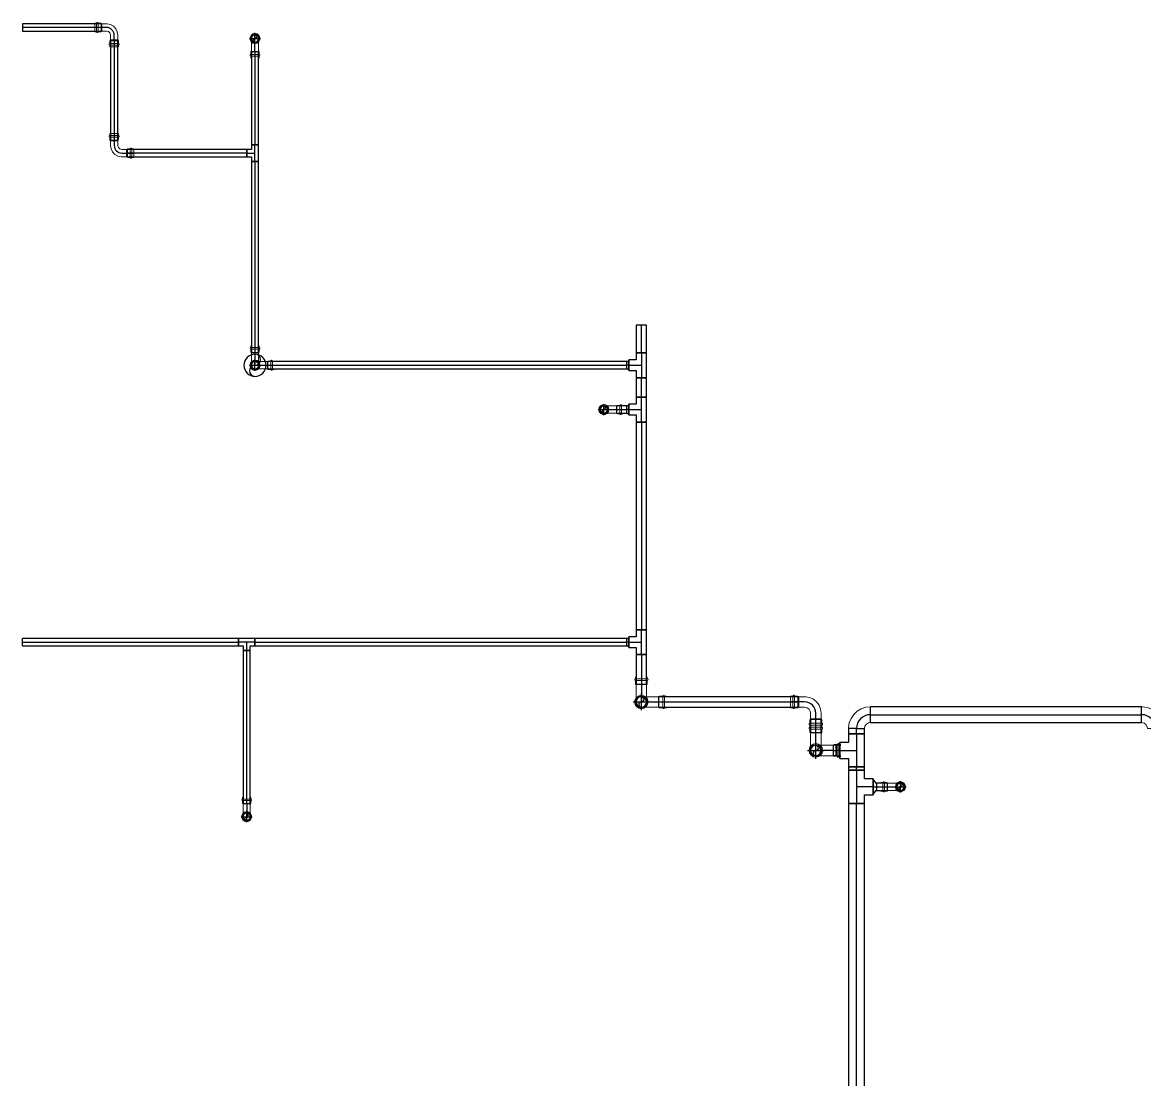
# Model space of a CAD drawing. Header units: inches. Extents: x -3326 to -5, y 8 to 1238.
# Drawn here: x -3219.6 to -3017, y 1046.9 to 1237.8 of the extents above; entities that cross this region are included whole.
import ezdxf

# ---------------------------------------------------------------- set-up
doc = ezdxf.new("R2010")
doc.units = ezdxf.units.IN
doc.header["$MEASUREMENT"] = 0
doc.layers.add('P-PIPE', color=3, linetype='Continuous', lineweight=9)
doc.layers.add('X - REF - FP', color=7, linetype='Continuous', true_color=0xb90000)

# ---------------------------------------------------------------- blocks, each defined once
blk = doc.blocks.new('Elbow - Welded - Generic - Standard-1127339-THIRD LEVEL')
at = {"layer": 'P-PIPE'}
for p, q in [((1.44, 2.52), (-1.44, 2.52)), ((-1.44, 2.52), (1.44, 2.52)), ((-2.52, -1.44), (-2.52, 1.44)), ((-2.52, 1.44), (-2.52, -1.44))]:
    blk.add_line(p, q, dxfattribs=at)
at = {"layer": 'P-PIPE', "flags": 128}
for points in [[(-1.44, 2.52), (-1.53, 2.08), (-1.79, 1.72), (-2.18, 1.49), (-2.52, 1.44)], [(-2.52, -1.44), (-1.67, -1.34), (-0.85, -1.07), (-0.12, -0.62), (0.51, -0.03), (0.99, 0.68), (1.3, 1.48), (1.43, 2.33), (1.44, 2.52)]]:
    blk.add_lwpolyline(points, dxfattribs=at)
blk = doc.blocks.new('Victaulic-VicPress316-Elbow 90-45deg Style P568_P571 - Standard-523083-THIRD LEVEL')
at = {"layer": 'P-PIPE'}
for p, q in [((-3177.63, 1234.85), (-3177.63, 1234.85)), ((-3177.63, 1233.46), (-3177.63, 1234.85)), ((-3178.39, 1232.42), (-3178.39, 1231.96)), ((-3178.28, 1233.46), (-3178.28, 1232.52)), ((-3178.28, 1232.63), (-3178.28, 1231.33)), ((-3178.28, 1232.52), (-3177.63, 1232.52)), ((-3177.63, 1232.52), (-3178.28, 1232.52)), ((-3177.63, 1233.46), (-3177.63, 1232.52)), ((-3177.63, 1232.63), (-3177.63, 1232.63)), ((-3177.63, 1232.63), (-3177.63, 1232.63)), ((-3177.63, 1232.52), (-3176.97, 1232.52)), ((-3176.97, 1232.52), (-3177.63, 1232.52)), ((-3176.97, 1232.52), (-3176.97, 1233.46)), ((-3176.97, 1231.33), (-3176.97, 1232.63)), ((-3176.86, 1231.96), (-3176.86, 1232.42)), ((-3178.39, 1231.67), (-3178.39, 1231.33)), ((-3177.63, 1231.96), (-3177.63, 1231.96)), ((-3177.63, 1231.96), (-3177.63, 1231.96)), ((-3177.63, 1231.67), (-3177.63, 1231.67)), ((-3177.63, 1231.67), (-3177.63, 1231.67)), ((-3177.63, 1231.33), (-3177.63, 1231.33)), ((-3177.63, 1231.33), (-3177.63, 1231.33)), ((-3177.63, 1231.33), (-3177.63, 1231.33)), ((-3177.63, 1231.33), (-3177.63, 1231.33)), ((-3176.86, 1231.33), (-3176.86, 1231.67))]:
    blk.add_line(p, q, dxfattribs=at)
at = {"layer": 'P-PIPE', "flags": 128}
for points in [[(-3177.63, 1235.77), (-3178.02, 1235.67), (-3178.34, 1235.42), (-3178.52, 1235.05), (-3178.51, 1234.64), (-3178.32, 1234.27), (-3178, 1234.02), (-3177.63, 1233.94)], [(-3177.63, 1235.62), (-3177.99, 1235.53), (-3178.27, 1235.28), (-3178.39, 1234.92), (-3178.33, 1234.55), (-3178.1, 1234.25), (-3177.76, 1234.1), (-3177.63, 1234.09)], [(-3178.28, 1234.85), (-3178.28, 1234.76), (-3178.28, 1234.5), (-3178.28, 1234.09), (-3178.28, 1233.61), (-3178.28, 1233.46)], [(-3177.63, 1233.94), (-3177.23, 1234.04), (-3176.91, 1234.29), (-3176.73, 1234.66), (-3176.74, 1235.07), (-3176.93, 1235.44), (-3177.25, 1235.69), (-3177.63, 1235.77)], [(-3177.63, 1234.09), (-3177.26, 1234.18), (-3176.98, 1234.43), (-3176.86, 1234.79), (-3176.92, 1235.16), (-3177.15, 1235.46), (-3177.49, 1235.61), (-3177.63, 1235.62)], [(-3176.97, 1233.46), (-3176.97, 1233.96), (-3176.97, 1234.39), (-3176.97, 1234.7), (-3176.97, 1234.85), (-3176.97, 1234.85)], [(-3178.39, 1232.42), (-3178.3, 1232.62), (-3178.28, 1232.63)], [(-3176.97, 1232.63), (-3176.86, 1232.44), (-3176.86, 1232.42)], [(-3178.39, 1231.67), (-3178.51, 1231.74), (-3178.52, 1231.88), (-3178.41, 1231.96), (-3178.39, 1231.96)], [(-3178.39, 1231.96), (-3178.3, 1231.96), (-3178.05, 1231.96), (-3177.69, 1231.96), (-3177.63, 1231.96)], [(-3177.63, 1231.96), (-3177.99, 1231.96), (-3178.27, 1231.96), (-3178.39, 1231.96), (-3178.39, 1231.96)], [(-3178.39, 1231.67), (-3178.3, 1231.67), (-3178.05, 1231.67), (-3177.69, 1231.67), (-3177.63, 1231.67)], [(-3177.63, 1231.67), (-3177.99, 1231.67), (-3178.27, 1231.67), (-3178.39, 1231.67), (-3178.39, 1231.67)], [(-3176.86, 1231.96), (-3176.95, 1231.96), (-3177.2, 1231.96), (-3177.56, 1231.96), (-3177.63, 1231.96)], [(-3177.63, 1231.96), (-3177.26, 1231.96), (-3176.98, 1231.96), (-3176.86, 1231.96), (-3176.86, 1231.96)], [(-3176.86, 1231.67), (-3176.95, 1231.67), (-3177.2, 1231.67), (-3177.56, 1231.67), (-3177.63, 1231.67)], [(-3177.63, 1231.67), (-3177.26, 1231.67), (-3176.98, 1231.67), (-3176.86, 1231.67), (-3176.86, 1231.67)], [(-3176.86, 1231.96), (-3176.74, 1231.9), (-3176.73, 1231.76), (-3176.84, 1231.67), (-3176.86, 1231.67)]]:
    blk.add_lwpolyline(points, dxfattribs=at)
at = {"layer": 'P-PIPE'}
for radius, start, end in [(0.766, 90, 270), (0.766, 90, 270), (0.766, 90, 270), (0.658, 90, 270), (0.657, 90, 270), (0.658, 90, 180), (0.658, 180, 270), (0.767, 270, 90), (0.767, 270, 90), (0.767, 270, 90), (0.658, 270, 90), (0.658, 270, 90), (0.658, 0, 90), (0.658, 270, 0)]:
    blk.add_arc((-3177.63, 1234.85), radius, start, end, dxfattribs=at)
blk = doc.blocks.new('Victaulic-VicPress316-Elbow 90-45deg Style P568_P571 - Standard-V2-THIRD LEVEL')
at = {"layer": 'P-PIPE'}
for p, q in [((-3203.05, 732.49), (-3203.05, 732.49)), ((-3203.05, 732.49), (-3203.05, 731.1)), ((-3203.81, 730.05), (-3203.81, 729.6)), ((-3203.7, 731.1), (-3203.7, 730.16)), ((-3203.7, 730.27), (-3203.7, 728.97)), ((-3203.05, 730.16), (-3203.7, 730.16)), ((-3203.7, 730.16), (-3203.05, 730.16)), ((-3203.05, 731.1), (-3203.05, 730.16)), ((-3203.05, 730.27), (-3203.05, 730.27)), ((-3203.05, 730.27), (-3203.05, 730.27)), ((-3202.39, 730.16), (-3203.05, 730.16)), ((-3203.05, 730.16), (-3202.39, 730.16)), ((-3203.05, 729.6), (-3203.05, 729.6)), ((-3203.05, 729.6), (-3203.05, 729.6)), ((-3202.39, 730.16), (-3202.39, 731.1)), ((-3202.39, 728.97), (-3202.39, 730.27)), ((-3202.28, 729.6), (-3202.28, 730.05)), ((-3203.81, 729.31), (-3203.81, 728.97)), ((-3203.05, 729.31), (-3203.05, 729.31)), ((-3203.05, 729.31), (-3203.05, 729.31)), ((-3203.05, 728.97), (-3203.05, 728.97)), ((-3203.05, 728.97), (-3203.05, 728.97)), ((-3203.05, 728.97), (-3203.05, 728.97)), ((-3203.05, 728.97), (-3203.05, 728.97)), ((-3202.28, 728.97), (-3202.28, 729.31))]:
    blk.add_line(p, q, dxfattribs=at)
at = {"layer": 'P-PIPE', "flags": 128}
for points in [[(-3203.05, 733.4), (-3203.45, 733.31), (-3203.76, 733.05), (-3203.94, 732.68), (-3203.93, 732.27), (-3203.75, 731.91), (-3203.42, 731.66), (-3203.05, 731.58)], [(-3203.05, 733.26), (-3203.41, 733.16), (-3203.69, 732.91), (-3203.81, 732.56), (-3203.75, 732.19), (-3203.52, 731.89), (-3203.18, 731.74), (-3203.05, 731.72)], [(-3203.7, 732.49), (-3203.7, 732.4), (-3203.7, 732.13), (-3203.7, 731.73), (-3203.7, 731.24), (-3203.7, 731.1)], [(-3203.05, 731.58), (-3202.65, 731.67), (-3202.33, 731.93), (-3202.15, 732.3), (-3202.16, 732.71), (-3202.35, 733.07), (-3202.67, 733.32), (-3203.05, 733.4)], [(-3203.05, 731.72), (-3202.68, 731.82), (-3202.41, 732.07), (-3202.28, 732.42), (-3202.34, 732.79), (-3202.57, 733.09), (-3202.91, 733.24), (-3203.05, 733.26)], [(-3202.39, 731.1), (-3202.39, 731.6), (-3202.39, 732.03), (-3202.39, 732.34), (-3202.39, 732.48), (-3202.39, 732.49)], [(-3203.81, 729.31), (-3203.93, 729.38), (-3203.94, 729.51), (-3203.83, 729.6), (-3203.81, 729.6)], [(-3203.81, 730.05), (-3203.72, 730.25), (-3203.7, 730.27)], [(-3203.81, 729.6), (-3203.72, 729.6), (-3203.47, 729.6), (-3203.11, 729.6), (-3203.05, 729.6)], [(-3203.05, 729.6), (-3203.41, 729.6), (-3203.69, 729.6), (-3203.81, 729.6), (-3203.81, 729.6)], [(-3202.28, 729.6), (-3202.37, 729.6), (-3202.62, 729.6), (-3202.98, 729.6), (-3203.05, 729.6)], [(-3203.05, 729.6), (-3202.68, 729.6), (-3202.41, 729.6), (-3202.28, 729.6), (-3202.28, 729.6)], [(-3202.39, 730.27), (-3202.28, 730.08), (-3202.28, 730.05)], [(-3202.28, 729.6), (-3202.16, 729.53), (-3202.15, 729.39), (-3202.26, 729.31), (-3202.28, 729.31)], [(-3203.81, 729.31), (-3203.72, 729.31), (-3203.47, 729.31), (-3203.11, 729.31), (-3203.05, 729.31)], [(-3203.05, 729.31), (-3203.41, 729.31), (-3203.69, 729.31), (-3203.81, 729.31), (-3203.81, 729.31)], [(-3202.28, 729.31), (-3202.37, 729.31), (-3202.62, 729.31), (-3202.98, 729.31), (-3203.05, 729.31)], [(-3203.05, 729.31), (-3202.68, 729.31), (-3202.41, 729.31), (-3202.28, 729.31), (-3202.28, 729.31)]]:
    blk.add_lwpolyline(points, dxfattribs=at)
at = {"layer": 'P-PIPE'}
for radius, start, end in [(0.767, 90, 270), (0.767, 90, 270), (0.767, 90, 270), (0.658, 90, 270), (0.658, 90, 270), (0.658, 90, 180), (0.658, 180, 270), (0.766, 270, 90), (0.766, 270, 90), (0.766, 270, 90), (0.658, 270, 90), (0.657, 270, 90), (0.658, 0, 90), (0.658, 270, 0)]:
    blk.add_arc((-3203.05, 732.49), radius, start, end, dxfattribs=at)
blk = doc.blocks.new('Victaulic-VicPress316-Elbow 90-45deg Style P568_P571 - Standard-V1-THIRD LEVEL')
at = {"layer": 'P-PIPE'}
for p, q in [((-0.77, 3.52), (-0.77, 3.18)), ((0.77, 3.52), (-0.77, 3.52)), ((-0.77, 3.52), (0.77, 3.52)), ((-0.77, 3.18), (0.77, 3.18)), ((0.77, 3.18), (-0.77, 3.18)), ((-0.77, 2.89), (-0.77, 2.44)), ((-0.77, 2.89), (0.77, 2.89)), ((0.77, 2.89), (-0.77, 2.89)), ((-0.66, 3.52), (-0.66, 2.22)), ((-0.66, 3.52), (0.66, 3.52)), ((0.66, 3.52), (-0.66, 3.52)), ((-0.66, 2.33), (-0.66, 1.39)), ((0, 2.33), (-0.66, 2.33)), ((-0.66, 2.33), (0, 2.33)), ((-0.66, 2.22), (0.66, 2.22)), ((0.66, 2.22), (-0.66, 2.22)), ((0, 2.33), (0.66, 2.33)), ((0.66, 2.33), (0, 2.33)), ((0, 1.39), (0, 2.33)), ((0.66, 2.22), (0.66, 3.52)), ((0.66, 1.39), (0.66, 2.33)), ((0.77, 3.18), (0.77, 3.52)), ((0.77, 2.44), (0.77, 2.89)), ((-3.18, 0.77), (-3.52, 0.77)), ((-3.52, 0.77), (-3.52, -0.77)), ((-3.52, -0.77), (-3.52, 0.77)), ((-2.22, 0.66), (-3.52, 0.66)), ((-3.52, -0.66), (-3.52, 0.66)), ((-3.52, 0.66), (-3.52, -0.66)), ((-3.18, -0.77), (-3.18, 0.77)), ((-3.18, 0.77), (-3.18, -0.77)), ((-2.44, 0.77), (-2.89, 0.77)), ((-2.89, -0.77), (-2.89, 0.77)), ((-2.89, 0.77), (-2.89, -0.77)), ((-1.39, 0.66), (-2.33, 0.66)), ((-2.33, 0), (-2.33, 0.66)), ((-2.33, 0.66), (-2.33, 0)), ((-2.22, -0.66), (-2.22, 0.66)), ((-2.22, 0.66), (-2.22, -0.66)), ((-3.52, -0.66), (-2.22, -0.66)), ((-3.52, -0.77), (-3.18, -0.77)), ((-2.89, -0.77), (-2.44, -0.77)), ((-2.33, 0), (-2.33, -0.66)), ((-2.33, -0.66), (-2.33, 0)), ((-1.39, 0), (-2.33, 0)), ((-2.33, -0.66), (-1.39, -0.66))]:
    blk.add_line(p, q, dxfattribs=at)
at = {"layer": 'P-PIPE', "flags": 128}
for points in [[(-0.77, 2.89), (-0.89, 2.96), (-0.9, 3.1), (-0.79, 3.18), (-0.77, 3.18)], [(0.77, 3.18), (0.67, 3.18), (0.42, 3.18), (0.07, 3.18), (-0.3, 3.18), (-0.6, 3.18), (-0.75, 3.18), (-0.77, 3.18)], [(-0.77, 3.18), (-0.67, 3.18), (-0.42, 3.18), (-0.07, 3.18), (0.3, 3.18), (0.6, 3.18), (0.75, 3.18), (0.77, 3.18)], [(-0.77, 2.89), (-0.67, 2.89), (-0.42, 2.89), (-0.07, 2.89), (0.3, 2.89), (0.6, 2.89), (0.75, 2.89), (0.77, 2.89)], [(0.77, 2.89), (0.67, 2.89), (0.42, 2.89), (0.07, 2.89), (-0.3, 2.89), (-0.6, 2.89), (-0.75, 2.89), (-0.77, 2.89)], [(-0.66, 2.22), (-0.77, 2.41), (-0.77, 2.44)], [(0.77, 2.44), (0.68, 2.24), (0.66, 2.22)], [(0.77, 3.18), (0.89, 3.11), (0.9, 2.98), (0.79, 2.89), (0.77, 2.89)], [(-3.18, 0.77), (-3.11, 0.89), (-2.98, 0.9), (-2.89, 0.79), (-2.89, 0.77)], [(-3.18, 0.77), (-3.18, 0.67), (-3.18, 0.42), (-3.18, 0.07), (-3.18, -0.3), (-3.18, -0.6), (-3.18, -0.75), (-3.18, -0.77)], [(-3.18, -0.77), (-3.18, -0.67), (-3.18, -0.42), (-3.18, -0.07), (-3.18, 0.3), (-3.18, 0.6), (-3.18, 0.75), (-3.18, 0.77)], [(-2.89, -0.77), (-2.89, -0.67), (-2.89, -0.42), (-2.89, -0.07), (-2.89, 0.3), (-2.89, 0.6), (-2.89, 0.75), (-2.89, 0.77)], [(-2.89, 0.77), (-2.89, 0.67), (-2.89, 0.42), (-2.89, 0.07), (-2.89, -0.3), (-2.89, -0.6), (-2.89, -0.75), (-2.89, -0.77)], [(-2.44, 0.77), (-2.24, 0.68), (-2.22, 0.66)], [(-0.66, 1.39), (-0.75, 1.04), (-1, 0.77), (-1.35, 0.66), (-1.39, 0.66)], [(-1.39, -0.66), (-0.78, -0.56), (-0.23, -0.29), (0.22, 0.13), (0.53, 0.67), (0.65, 1.27), (0.66, 1.39)], [(-2.89, -0.77), (-2.96, -0.89), (-3.1, -0.9), (-3.18, -0.79), (-3.18, -0.77)], [(-2.22, -0.66), (-2.41, -0.77), (-2.44, -0.77)]]:
    blk.add_lwpolyline(points, dxfattribs=at)
at = {"layer": 'P-PIPE'}
blk.add_arc((-1.39, 1.39), 1.39, 270, 0, dxfattribs=at)
blk = doc.blocks.new('Victaulic-VicPress316-Elbow 90-45deg Style P568_P571 - Standard-V15-THIRD LEVEL')
at = {"layer": 'P-PIPE'}
for p, q in [((-223.99, 582.15), (-224.36, 582.15)), ((-222.88, 582.04), (-224.36, 582.04)), ((-223.1, 582.15), (-223.66, 582.15)), ((-221.83, 582.04), (-222.99, 582.04)), ((-222.99, 581.09), (-222.99, 582.04)), ((-222.99, 582.04), (-222.99, 581.09)), ((-224.36, 581.09), (-224.36, 581.09)), ((-224.36, 581.09), (-224.36, 581.09)), ((-224.36, 581.09), (-224.36, 581.09)), ((-224.36, 581.09), (-224.36, 581.09)), ((-224.36, 580.14), (-222.88, 580.14)), ((-224.36, 580.03), (-223.99, 580.03)), ((-223.99, 581.09), (-223.99, 581.09)), ((-223.99, 581.09), (-223.99, 581.09)), ((-223.66, 581.09), (-223.66, 581.09)), ((-223.66, 581.09), (-223.66, 581.09)), ((-223.66, 580.03), (-223.1, 580.03)), ((-222.99, 580.14), (-222.99, 581.09)), ((-222.99, 581.09), (-222.99, 580.14)), ((-221.83, 581.09), (-222.99, 581.09)), ((-222.99, 580.14), (-221.83, 580.14)), ((-222.88, 581.09), (-222.88, 581.09)), ((-222.88, 581.09), (-222.88, 581.09)), ((-221.83, 581.09), (-219.81, 581.09)), ((-219.81, 581.09), (-219.81, 581.09))]:
    blk.add_line(p, q, dxfattribs=at)
at = {"layer": 'P-PIPE', "flags": 128}
for points in [[(-223.99, 582.15), (-223.91, 582.29), (-223.75, 582.3), (-223.66, 582.18), (-223.66, 582.15)], [(-223.99, 582.15), (-223.99, 582.06), (-223.99, 581.8), (-223.99, 581.42), (-223.99, 581.09)], [(-223.99, 581.09), (-223.99, 581.53), (-223.99, 581.88), (-223.99, 582.1), (-223.99, 582.15)], [(-223.66, 582.15), (-223.66, 582.06), (-223.66, 581.8), (-223.66, 581.42), (-223.66, 581.09)], [(-223.66, 581.09), (-223.66, 581.53), (-223.66, 581.88), (-223.66, 582.1), (-223.66, 582.15)], [(-223.1, 582.15), (-222.9, 582.06), (-222.88, 582.04)], [(-221.83, 582.04), (-221.22, 582.04), (-220.67, 582.04), (-220.23, 582.04), (-219.94, 582.04), (-219.81, 582.04), (-219.81, 582.04)], [(-218.59, 581.09), (-218.68, 581.56), (-218.95, 581.96), (-219.34, 582.22), (-219.81, 582.32), (-220.27, 582.23), (-220.67, 581.97), (-220.94, 581.57), (-221.04, 581.11), (-221.04, 581.09)], [(-220.76, 581.09), (-220.67, 581.5), (-220.41, 581.83), (-220.04, 582.02), (-219.81, 582.04)], [(-219.81, 582.04), (-219.4, 581.95), (-219.08, 581.69), (-218.89, 581.32), (-218.86, 581.09)], [(-223.99, 580.03), (-223.99, 580.13), (-223.99, 580.39), (-223.99, 580.77), (-223.99, 581.09)], [(-223.99, 581.09), (-223.99, 580.66), (-223.99, 580.3), (-223.99, 580.08), (-223.99, 580.03)], [(-223.66, 580.03), (-223.73, 579.9), (-223.89, 579.89), (-223.99, 580.01), (-223.99, 580.03)], [(-223.66, 580.03), (-223.66, 580.13), (-223.66, 580.39), (-223.66, 580.77), (-223.66, 581.09)], [(-223.66, 581.09), (-223.66, 580.66), (-223.66, 580.3), (-223.66, 580.08), (-223.66, 580.03)], [(-222.88, 580.14), (-223.07, 580.04), (-223.1, 580.03)], [(-219.81, 580.14), (-219.91, 580.14), (-220.18, 580.14), (-220.6, 580.14), (-221.14, 580.14), (-221.74, 580.14), (-221.83, 580.14)], [(-221.04, 581.09), (-220.94, 580.63), (-220.68, 580.23), (-220.28, 579.97), (-219.82, 579.87), (-219.35, 579.96), (-218.95, 580.22), (-218.69, 580.62), (-218.59, 581.08), (-218.59, 581.09)], [(-219.81, 580.14), (-220.22, 580.24), (-220.55, 580.49), (-220.74, 580.87), (-220.76, 581.09)], [(-218.86, 581.09), (-218.95, 580.69), (-219.21, 580.36), (-219.59, 580.17), (-219.81, 580.14)]]:
    blk.add_lwpolyline(points, dxfattribs=at)
at = {"layer": 'P-PIPE'}
for radius, start, end in [(1.06, 0, 180), (1.06, 0, 180), (1.06, 0, 180), (0.95, 0, 180), (0.95, 0, 180), (0.95, 90, 180), (0.95, 0, 90), (1.06, 180, 0), (1.06, 180, 0), (1.06, 180, 0), (0.95, 180, 0), (0.95, 180, 0), (0.95, 180, 270), (0.95, 270, 0)]:
    blk.add_arc((-219.81, 581.09), radius, start, end, dxfattribs=at)
blk = doc.blocks.new('Victaulic-VicPress316-Elbow 90-45deg Style P568_P571 - Standard-V16-THIRD LEVEL')
at = {"layer": 'P-PIPE'}
for p, q in [((-220.87, 585.64), (-220.87, 585.27)), ((-220.87, 584.94), (-220.87, 584.38)), ((-220.76, 585.64), (-220.76, 584.16)), ((-220.76, 584.27), (-220.76, 583.11)), ((-220.76, 584.27), (-219.81, 584.27)), ((-219.81, 584.27), (-220.76, 584.27)), ((-219.81, 585.64), (-219.81, 585.64)), ((-219.81, 585.64), (-219.81, 585.64)), ((-219.81, 585.64), (-219.81, 585.64)), ((-219.81, 585.64), (-219.81, 585.64)), ((-219.81, 585.27), (-219.81, 585.27)), ((-219.81, 585.27), (-219.81, 585.27)), ((-219.81, 584.94), (-219.81, 584.94)), ((-219.81, 584.94), (-219.81, 584.94)), ((-219.81, 584.27), (-218.86, 584.27)), ((-218.86, 584.27), (-219.81, 584.27)), ((-219.81, 583.11), (-219.81, 584.27)), ((-219.81, 584.16), (-219.81, 584.16)), ((-219.81, 584.16), (-219.81, 584.16)), ((-218.86, 584.16), (-218.86, 585.64)), ((-218.86, 583.11), (-218.86, 584.27)), ((-218.75, 585.27), (-218.75, 585.64)), ((-218.75, 584.38), (-218.75, 584.94)), ((-219.81, 581.09), (-219.81, 583.11)), ((-219.81, 581.09), (-219.81, 581.09))]:
    blk.add_line(p, q, dxfattribs=at)
at = {"layer": 'P-PIPE', "flags": 128}
for points in [[(-220.87, 584.94), (-221.01, 585.01), (-221.02, 585.17), (-220.89, 585.27), (-220.87, 585.27)], [(-220.87, 585.27), (-220.78, 585.27), (-220.52, 585.27), (-220.13, 585.27), (-219.81, 585.27)], [(-219.81, 585.27), (-220.25, 585.27), (-220.6, 585.27), (-220.82, 585.27), (-220.87, 585.27)], [(-220.87, 584.94), (-220.78, 584.94), (-220.52, 584.94), (-220.13, 584.94), (-219.81, 584.94)], [(-219.81, 584.94), (-220.25, 584.94), (-220.6, 584.94), (-220.82, 584.94), (-220.87, 584.94)], [(-220.76, 584.16), (-220.87, 584.36), (-220.87, 584.38)], [(-218.75, 585.27), (-218.85, 585.27), (-219.11, 585.27), (-219.49, 585.27), (-219.81, 585.27)], [(-219.81, 585.27), (-219.38, 585.27), (-219.02, 585.27), (-218.8, 585.27), (-218.75, 585.27)], [(-218.75, 584.94), (-218.85, 584.94), (-219.11, 584.94), (-219.49, 584.94), (-219.81, 584.94)], [(-219.81, 584.94), (-219.38, 584.94), (-219.02, 584.94), (-218.8, 584.94), (-218.75, 584.94)], [(-218.75, 584.38), (-218.84, 584.18), (-218.86, 584.16)], [(-218.75, 585.27), (-218.62, 585.19), (-218.6, 585.04), (-218.73, 584.94), (-218.75, 584.94)], [(-219.81, 582.32), (-220.28, 582.22), (-220.68, 581.96), (-220.94, 581.57), (-221.04, 581.1), (-220.95, 580.63), (-220.68, 580.24), (-220.29, 579.97), (-219.82, 579.87), (-219.81, 579.87)], [(-219.81, 582.15), (-220.25, 582.06), (-220.6, 581.8), (-220.82, 581.42), (-220.86, 580.98), (-220.72, 580.56), (-220.43, 580.23), (-220.02, 580.06), (-219.81, 580.03)], [(-220.76, 583.11), (-220.76, 582.5), (-220.76, 581.95), (-220.76, 581.51), (-220.76, 581.22), (-220.76, 581.1), (-220.76, 581.09)], [(-219.81, 579.87), (-219.35, 579.96), (-218.95, 580.23), (-218.68, 580.62), (-218.59, 581.09), (-218.68, 581.56), (-218.94, 581.95), (-219.33, 582.22), (-219.8, 582.32), (-219.81, 582.32)], [(-219.81, 580.03), (-219.38, 580.13), (-219.02, 580.39), (-218.8, 580.77), (-218.76, 581.21), (-218.9, 581.63), (-219.2, 581.96), (-219.61, 582.13), (-219.81, 582.15)], [(-218.86, 581.09), (-218.86, 581.19), (-218.86, 581.46), (-218.86, 581.88), (-218.86, 582.42), (-218.86, 583.02), (-218.86, 583.11)]]:
    blk.add_lwpolyline(points, dxfattribs=at)
at = {"layer": 'P-PIPE'}
for radius, start, end in [(1.06, 90, 270), (1.06, 90, 270), (1.06, 90, 270), (0.95, 90, 270), (0.95, 90, 270), (0.95, 90, 180), (1.06, 270, 90), (1.06, 270, 90), (1.06, 270, 90), (0.95, 270, 90), (0.95, 270, 90), (0.95, 0, 90), (0.95, 180, 270), (0.95, 270, 0)]:
    blk.add_arc((-219.81, 581.09), radius, start, end, dxfattribs=at)
blk = doc.blocks.new('Victaulic-VicPress316-Elbow 90-45deg Style P568_P571 - Standard-1125944-THIRD LEVEL')
at = {"layer": 'P-PIPE'}
for p, q in [((-1.06, 4.55), (-1.06, 4.17)), ((1.06, 4.55), (-1.06, 4.55)), ((-1.06, 4.55), (1.06, 4.55)), ((-1.06, 4.17), (1.06, 4.17)), ((1.06, 4.17), (-1.06, 4.17)), ((-0.95, 4.55), (-0.95, 3.07)), ((-0.95, 4.55), (0.95, 4.55)), ((0.95, 4.55), (-0.95, 4.55)), ((0.95, 3.07), (0.95, 4.55)), ((1.06, 4.17), (1.06, 4.55)), ((-1.06, 3.85), (-1.06, 3.29)), ((-1.06, 3.85), (1.06, 3.85)), ((1.06, 3.85), (-1.06, 3.85)), ((-0.95, 3.18), (-0.95, 2.02)), ((0, 3.18), (-0.95, 3.18)), ((-0.95, 3.18), (0, 3.18)), ((-0.95, 3.07), (0.95, 3.07)), ((0.95, 3.07), (-0.95, 3.07)), ((0, 3.18), (0.95, 3.18)), ((0.95, 3.18), (0, 3.18)), ((0, 2.02), (0, 3.18)), ((0.95, 2.02), (0.95, 3.18)), ((1.06, 3.29), (1.06, 3.85)), ((-4.17, 1.06), (-4.55, 1.06)), ((-4.55, 1.06), (-4.55, -1.06)), ((-4.55, -1.06), (-4.55, 1.06)), ((-3.07, 0.95), (-4.55, 0.95)), ((-4.55, -0.95), (-4.55, 0.95)), ((-4.55, 0.95), (-4.55, -0.95)), ((-4.17, -1.06), (-4.17, 1.06)), ((-4.17, 1.06), (-4.17, -1.06)), ((-3.29, 1.06), (-3.85, 1.06)), ((-3.85, -1.06), (-3.85, 1.06)), ((-3.85, 1.06), (-3.85, -1.06)), ((-2.02, 0.95), (-3.18, 0.95)), ((-3.18, 0), (-3.18, 0.95)), ((-3.18, 0.95), (-3.18, 0)), ((-3.07, -0.95), (-3.07, 0.95)), ((-3.07, 0.95), (-3.07, -0.95)), ((-4.55, -0.95), (-3.07, -0.95)), ((-4.55, -1.06), (-4.17, -1.06)), ((-3.85, -1.06), (-3.29, -1.06)), ((-3.18, 0), (-3.18, -0.95)), ((-3.18, -0.95), (-3.18, 0)), ((-2.02, 0), (-3.18, 0)), ((-3.18, -0.95), (-2.02, -0.95))]:
    blk.add_line(p, q, dxfattribs=at)
at = {"layer": 'P-PIPE', "flags": 128}
for points in [[(-1.06, 3.85), (-1.2, 3.92), (-1.21, 4.08), (-1.08, 4.17), (-1.06, 4.17)], [(1.06, 4.17), (0.97, 4.17), (0.71, 4.17), (0.32, 4.17), (-0.12, 4.17), (-0.54, 4.17), (-0.86, 4.17), (-1.04, 4.17), (-1.06, 4.17)], [(-1.06, 4.17), (-0.97, 4.17), (-0.71, 4.17), (-0.32, 4.17), (0.12, 4.17), (0.54, 4.17), (0.86, 4.17), (1.04, 4.17), (1.06, 4.17)], [(1.06, 4.17), (1.2, 4.1), (1.21, 3.94), (1.08, 3.85), (1.06, 3.85)], [(-1.06, 3.85), (-0.97, 3.85), (-0.71, 3.85), (-0.32, 3.85), (0.12, 3.85), (0.54, 3.85), (0.86, 3.85), (1.04, 3.85), (1.06, 3.85)], [(1.06, 3.85), (0.97, 3.85), (0.71, 3.85), (0.32, 3.85), (-0.12, 3.85), (-0.54, 3.85), (-0.86, 3.85), (-1.04, 3.85), (-1.06, 3.85)], [(-0.95, 3.07), (-1.06, 3.26), (-1.06, 3.29)], [(1.06, 3.29), (0.97, 3.09), (0.95, 3.07)], [(-4.17, 1.06), (-4.1, 1.2), (-3.94, 1.21), (-3.85, 1.08), (-3.85, 1.06)], [(-4.17, 1.06), (-4.17, 0.97), (-4.17, 0.71), (-4.17, 0.32), (-4.17, -0.12), (-4.17, -0.54), (-4.17, -0.86), (-4.17, -1.04), (-4.17, -1.06)], [(-4.17, -1.06), (-4.17, -0.97), (-4.17, -0.71), (-4.17, -0.32), (-4.17, 0.12), (-4.17, 0.54), (-4.17, 0.86), (-4.17, 1.04), (-4.17, 1.06)], [(-3.85, -1.06), (-3.85, -0.97), (-3.85, -0.71), (-3.85, -0.32), (-3.85, 0.12), (-3.85, 0.54), (-3.85, 0.86), (-3.85, 1.04), (-3.85, 1.06)], [(-3.85, 1.06), (-3.85, 0.97), (-3.85, 0.71), (-3.85, 0.32), (-3.85, -0.12), (-3.85, -0.54), (-3.85, -0.86), (-3.85, -1.04), (-3.85, -1.06)], [(-3.29, 1.06), (-3.09, 0.97), (-3.07, 0.95)], [(-0.95, 2.02), (-1.04, 1.58), (-1.3, 1.22), (-1.69, 1), (-2.02, 0.95)], [(-2.02, -0.95), (-1.28, -0.86), (-0.59, -0.58), (0.02, -0.15), (0.49, 0.43), (0.81, 1.1), (0.94, 1.83), (0.95, 2.02)], [(-3.85, -1.06), (-3.92, -1.2), (-4.08, -1.21), (-4.17, -1.08), (-4.17, -1.06)], [(-3.07, -0.95), (-3.26, -1.06), (-3.29, -1.06)]]:
    blk.add_lwpolyline(points, dxfattribs=at)
at = {"layer": 'P-PIPE'}
blk.add_arc((-2.02, 2.02), 2.02, 270, 0, dxfattribs=at)

msp = doc.modelspace()

# ---------------------------------------------------------------- linework, layer by layer
at = {"layer": 'X - REF - FP'}
for p, q in [((-3205.38, 1237.51), (-3219.63, 1237.51)), ((-3219.63, 1237.51), (-3219.63, 1236.2)), ((-3205.38, 1236.85), (-3219.63, 1236.85)), ((-3205.38, 1236.85), (-3219.63, 1236.85)), ((-3219.63, 1236.2), (-3205.38, 1236.2)), ((-3204.44, 1236.85), (-3206.57, 1236.85)), ((-3205.38, 1237.51), (-3205.38, 1236.2)), ((-3204.44, 1236.85), (-3205.38, 1236.85)), ((-3203.7, 1234.52), (-3203.7, 1216.49)), ((-3203.7, 1234.52), (-3202.39, 1234.52)), ((-3203.05, 1234.52), (-3203.05, 1235.46)), ((-3203.05, 1234.52), (-3203.05, 1216.49)), ((-3203.05, 1234.52), (-3203.05, 1216.49)), ((-3202.39, 1216.49), (-3202.39, 1234.52)), ((-3178.63, 1234.85), (-3176.63, 1234.85)), ((-3177.63, 1233.85), (-3177.63, 1235.85)), ((-3177.63, 1233.46), (-3177.63, 1234.85)), ((-3178.28, 1232.52), (-3178.28, 1215.66)), ((-3178.28, 1232.52), (-3176.97, 1232.52)), ((-3177.63, 1232.52), (-3177.63, 1233.46)), ((-3177.63, 1232.52), (-3177.63, 1215.66)), ((-3177.63, 1232.52), (-3177.63, 1215.66)), ((-3176.97, 1215.66), (-3176.97, 1232.52)), ((-3203.7, 1216.49), (-3202.39, 1216.49)), ((-3203.05, 1216.49), (-3203.05, 1215.56)), ((-3201.65, 1214.16), (-3200.72, 1214.16)), ((-3201.65, 1214.16), (-3199.53, 1214.16)), ((-3179.12, 1214.82), (-3200.72, 1214.82)), ((-3200.72, 1214.82), (-3200.72, 1213.5)), ((-3179.12, 1214.16), (-3200.72, 1214.16)), ((-3179.12, 1214.16), (-3200.72, 1214.16)), ((-3179.12, 1214.82), (-3179.12, 1213.5)), ((-3178.28, 1214.82), (-3179.12, 1214.82)), ((-3179.12, 1213.5), (-3179.12, 1214.82)), ((-3179.12, 1214.82), (-3179.12, 1213.5)), ((-3179.12, 1214.16), (-3177.63, 1214.16)), ((-3178.28, 1215.66), (-3178.28, 1214.82)), ((-3178.28, 1215.66), (-3176.97, 1215.66)), ((-3176.97, 1215.66), (-3178.28, 1215.66)), ((-3178.28, 1215.66), (-3176.97, 1215.66)), ((-3177.63, 1212.67), (-3177.63, 1215.66)), ((-3176.97, 1212.67), (-3176.97, 1215.66)), ((-3200.72, 1213.5), (-3179.12, 1213.5)), ((-3179.12, 1213.5), (-3178.28, 1213.5)), ((-3178.28, 1213.5), (-3178.28, 1212.67)), ((-3178.28, 1212.67), (-3178.28, 1178.18)), ((-3178.28, 1212.67), (-3176.97, 1212.67)), ((-3178.28, 1212.67), (-3176.97, 1212.67)), ((-3176.97, 1212.67), (-3178.28, 1212.67)), ((-3177.63, 1212.67), (-3177.63, 1178.18)), ((-3177.63, 1212.67), (-3177.63, 1178.18)), ((-3176.97, 1178.18), (-3176.97, 1212.67)), ((-3108.8, 1183.1), (-3108.8, 1178.1)), ((-3106.9, 1183.1), (-3108.8, 1183.1)), ((-3107.85, 1178.1), (-3107.85, 1183.1)), ((-3107.85, 1178.1), (-3107.85, 1183.1)), ((-3106.9, 1178.1), (-3106.9, 1183.1)), ((-3178.28, 1178.18), (-3176.97, 1178.18)), ((-3177.63, 1178.18), (-3177.63, 1177.25)), ((-3106.9, 1178.1), (-3108.8, 1178.1)), ((-3108.8, 1178.1), (-3108.8, 1176.81)), ((-3108.8, 1178.1), (-3106.9, 1178.1)), ((-3106.9, 1178.1), (-3108.8, 1178.1)), ((-3107.85, 1178.1), (-3107.85, 1173.61)), ((-3106.9, 1173.61), (-3106.9, 1178.1)), ((-3178.63, 1175.85), (-3176.63, 1175.85)), ((-3177.63, 1177.25), (-3177.63, 1175.85)), ((-3177.63, 1174.85), (-3177.63, 1176.85)), ((-3177.63, 1175.85), (-3176.23, 1175.85)), ((-3176.23, 1175.85), (-3175.3, 1175.85)), ((-3176.23, 1175.85), (-3174.11, 1175.85)), ((-3110.5, 1176.51), (-3175.3, 1176.51)), ((-3175.3, 1175.2), (-3175.3, 1176.51)), ((-3175.3, 1175.85), (-3110.5, 1175.85)), ((-3175.3, 1175.85), (-3110.5, 1175.85)), ((-3110.09, 1176.67), (-3110.5, 1176.42)), ((-3110.5, 1175.2), (-3110.5, 1176.51)), ((-3110.09, 1175.85), (-3110.5, 1175.85)), ((-3108.8, 1176.81), (-3110.09, 1176.81)), ((-3110.09, 1176.81), (-3110.09, 1174.9)), ((-3110.09, 1174.9), (-3110.09, 1176.81)), ((-3110.09, 1175.85), (-3107.85, 1175.85)), ((-3175.3, 1175.2), (-3110.5, 1175.2)), ((-3110.5, 1175.29), (-3110.09, 1175.04)), ((-3110.09, 1174.9), (-3108.8, 1174.9)), ((-3108.8, 1174.9), (-3108.8, 1173.61)), ((-3108.8, 1173.61), (-3106.9, 1173.61)), ((-3106.9, 1173.61), (-3108.8, 1173.61)), ((-3108.8, 1173.61), (-3108.8, 1170.1)), ((-3106.9, 1173.61), (-3108.8, 1173.61)), ((-3107.85, 1170.1), (-3107.85, 1173.61)), ((-3107.85, 1170.1), (-3107.85, 1173.61)), ((-3106.9, 1170.1), (-3106.9, 1173.61)), ((-3108.8, 1170.1), (-3108.8, 1168.81)), ((-3108.8, 1170.1), (-3106.9, 1170.1)), ((-3106.9, 1170.1), (-3108.8, 1170.1)), ((-3106.9, 1170.1), (-3108.8, 1170.1)), ((-3107.85, 1165.61), (-3107.85, 1170.1)), ((-3106.9, 1165.61), (-3106.9, 1170.1)), ((-3115.63, 1167.85), (-3113.63, 1167.85)), ((-3114.63, 1166.85), (-3114.63, 1168.85)), ((-3114.63, 1167.85), (-3113.23, 1167.85)), ((-3113.23, 1167.85), (-3112.3, 1167.85)), ((-3113.23, 1167.85), (-3111.11, 1167.85)), ((-3110.5, 1168.51), (-3112.3, 1168.51)), ((-3112.3, 1167.2), (-3112.3, 1168.51)), ((-3112.3, 1167.85), (-3110.5, 1167.85)), ((-3112.3, 1167.85), (-3110.5, 1167.85)), ((-3110.09, 1168.67), (-3110.5, 1168.42)), ((-3110.5, 1167.2), (-3110.5, 1168.51)), ((-3110.09, 1167.85), (-3110.5, 1167.85)), ((-3110.5, 1167.29), (-3110.09, 1167.04)), ((-3108.8, 1168.81), (-3110.09, 1168.81)), ((-3110.09, 1166.9), (-3110.09, 1168.81)), ((-3110.09, 1168.81), (-3110.09, 1166.9)), ((-3110.09, 1167.85), (-3107.85, 1167.85)), ((-3112.3, 1167.2), (-3110.5, 1167.2)), ((-3110.09, 1166.9), (-3108.8, 1166.9)), ((-3108.8, 1166.9), (-3108.8, 1165.61)), ((-3108.8, 1165.61), (-3108.8, 1128.1)), ((-3108.8, 1165.61), (-3106.9, 1165.61)), ((-3108.8, 1165.61), (-3106.9, 1165.61)), ((-3106.9, 1165.61), (-3108.8, 1165.61)), ((-3107.85, 1165.61), (-3107.85, 1128.1)), ((-3107.85, 1165.61), (-3107.85, 1128.1)), ((-3106.9, 1128.1), (-3106.9, 1165.61)), ((-3108.8, 1126.81), (-3110.09, 1126.81)), ((-3110.09, 1124.9), (-3110.09, 1126.81)), ((-3110.09, 1126.81), (-3110.09, 1124.9)), ((-3108.8, 1128.1), (-3108.8, 1126.81)), ((-3108.8, 1128.1), (-3106.9, 1128.1)), ((-3106.9, 1128.1), (-3108.8, 1128.1)), ((-3108.8, 1128.1), (-3106.9, 1128.1)), ((-3107.85, 1123.61), (-3107.85, 1128.1)), ((-3106.9, 1123.61), (-3106.9, 1128.1)), ((-3180.62, 1126.51), (-3219.63, 1126.51)), ((-3219.63, 1125.2), (-3219.63, 1126.51)), ((-3219.63, 1125.85), (-3180.62, 1125.85)), ((-3219.63, 1125.85), (-3180.62, 1125.85)), ((-3219.63, 1125.2), (-3180.62, 1125.2)), ((-3177.63, 1126.51), (-3180.62, 1126.51)), ((-3180.62, 1125.2), (-3180.62, 1126.51)), ((-3180.62, 1126.51), (-3180.62, 1125.2)), ((-3180.62, 1125.2), (-3180.62, 1126.51)), ((-3177.63, 1125.85), (-3180.62, 1125.85)), ((-3180.62, 1125.2), (-3179.78, 1125.2)), ((-3179.78, 1125.2), (-3179.78, 1124.36)), ((-3179.13, 1124.36), (-3179.13, 1125.85)), ((-3178.47, 1125.2), (-3177.63, 1125.2)), ((-3178.47, 1124.36), (-3178.47, 1125.2)), ((-3110.5, 1126.51), (-3177.63, 1126.51)), ((-3177.63, 1125.2), (-3177.63, 1126.51)), ((-3177.63, 1125.2), (-3177.63, 1126.51)), ((-3177.63, 1126.51), (-3177.63, 1125.2)), ((-3177.63, 1125.85), (-3110.5, 1125.85)), ((-3177.63, 1125.85), (-3110.5, 1125.85)), ((-3177.63, 1125.2), (-3110.5, 1125.2)), ((-3110.09, 1126.67), (-3110.5, 1126.42)), ((-3110.5, 1125.2), (-3110.5, 1126.51)), ((-3110.09, 1125.85), (-3110.5, 1125.85)), ((-3110.5, 1125.29), (-3110.09, 1125.04)), ((-3110.09, 1125.85), (-3107.85, 1125.85)), ((-3110.09, 1124.9), (-3108.8, 1124.9)), ((-3108.8, 1124.9), (-3108.8, 1123.61)), ((-3179.78, 1124.36), (-3179.78, 1096.68)), ((-3178.47, 1124.36), (-3179.78, 1124.36)), ((-3178.47, 1124.36), (-3179.78, 1124.36)), ((-3179.78, 1124.36), (-3178.47, 1124.36)), ((-3179.13, 1096.68), (-3179.13, 1124.36)), ((-3179.13, 1096.68), (-3179.13, 1124.36)), ((-3178.47, 1096.68), (-3178.47, 1124.36)), ((-3108.8, 1123.61), (-3108.8, 1118.25)), ((-3108.8, 1123.61), (-3106.9, 1123.61)), ((-3108.8, 1123.61), (-3106.9, 1123.61)), ((-3106.9, 1123.61), (-3108.8, 1123.61)), ((-3107.85, 1123.61), (-3107.85, 1118.25)), ((-3107.85, 1123.61), (-3107.85, 1118.25)), ((-3106.9, 1118.25), (-3106.9, 1123.61)), ((-3108.8, 1118.25), (-3106.9, 1118.25)), ((-3107.85, 1118.25), (-3107.85, 1117.08)), ((-3107.85, 1117.08), (-3107.85, 1115.07)), ((-3109.35, 1115.07), (-3106.35, 1115.07)), ((-3107.85, 1113.57), (-3107.85, 1116.57)), ((-3107.85, 1115.07), (-3105.83, 1115.07)), ((-3105.83, 1115.07), (-3104.67, 1115.07)), ((-3105.83, 1115.07), (-3103.3, 1115.07)), ((-3079.53, 1116.02), (-3104.67, 1116.02)), ((-3104.67, 1114.12), (-3104.67, 1116.02)), ((-3104.67, 1115.07), (-3079.53, 1115.07)), ((-3104.67, 1115.07), (-3079.53, 1115.07)), ((-3078.37, 1115.07), (-3080.9, 1115.07)), ((-3079.53, 1114.12), (-3079.53, 1116.02)), ((-3078.37, 1115.07), (-3079.53, 1115.07)), ((-3104.67, 1114.12), (-3079.53, 1114.12)), ((-3076.35, 1111.89), (-3076.35, 1113.05)), ((-3017.52, 1114.21), (-3066.48, 1114.21)), ((-3066.48, 1111.33), (-3066.48, 1114.21)), ((-3066.48, 1112.77), (-3017.52, 1112.77)), ((-3066.48, 1112.77), (-3017.52, 1112.77)), ((-3017.52, 1111.33), (-3017.52, 1114.21)), ((-3077.3, 1111.89), (-3077.3, 1109.5)), ((-3075.4, 1111.89), (-3077.3, 1111.89)), ((-3076.35, 1109.5), (-3076.35, 1111.89)), ((-3076.35, 1109.5), (-3076.35, 1111.89)), ((-3076.35, 1108.33), (-3076.35, 1110.87)), ((-3075.4, 1109.5), (-3075.4, 1111.89)), ((-3066.48, 1111.33), (-3017.52, 1111.33)), ((-3075.4, 1109.5), (-3077.3, 1109.5)), ((-3076.35, 1108.33), (-3076.35, 1109.5)), ((-3070.43, 1110.25), (-3070.43, 1109.31)), ((-3069, 1110.25), (-3070.43, 1110.25)), ((-3069, 1109.31), (-3070.43, 1109.31)), ((-3070.43, 1109.31), (-3070.43, 1107.75)), ((-3070.43, 1109.31), (-3067.56, 1109.31)), ((-3067.56, 1109.31), (-3070.43, 1109.31)), ((-3069, 1109.31), (-3069, 1110.25)), ((-3069, 1110.25), (-3067.56, 1110.25)), ((-3069, 1109.31), (-3069, 1110.25)), ((-3069, 1109.31), (-3067.56, 1109.31)), ((-3069, 1109.31), (-3069, 1103.33)), ((-3067.56, 1109.31), (-3067.56, 1110.25)), ((-3067.56, 1103.33), (-3067.56, 1109.31)), ((-3076.35, 1106.32), (-3076.35, 1108.33)), ((-3076.35, 1104.82), (-3076.35, 1107.82)), ((-3072.65, 1107.27), (-3073.17, 1107.27)), ((-3073.17, 1105.37), (-3073.17, 1107.27)), ((-3071.99, 1107.63), (-3072.65, 1107.13)), ((-3072.65, 1105.37), (-3072.65, 1107.27)), ((-3070.43, 1107.75), (-3071.99, 1107.75)), ((-3071.99, 1107.75), (-3071.99, 1104.88)), ((-3071.99, 1104.88), (-3071.99, 1107.75)), ((-3077.85, 1106.32), (-3074.85, 1106.32)), ((-3074.33, 1106.32), (-3076.35, 1106.32)), ((-3073.17, 1106.32), (-3074.33, 1106.32)), ((-3073.17, 1106.32), (-3072.65, 1106.32)), ((-3073.17, 1106.32), (-3072.65, 1106.32)), ((-3073.17, 1105.37), (-3072.65, 1105.37)), ((-3071.99, 1106.32), (-3072.65, 1106.32)), ((-3072.65, 1105.51), (-3071.99, 1105.01)), ((-3071.99, 1106.32), (-3069, 1106.32)), ((-3071.99, 1104.88), (-3070.43, 1104.88)), ((-3070.43, 1104.88), (-3070.43, 1103.33)), ((-3070.43, 1103.33), (-3067.56, 1103.33)), ((-3067.56, 1103.33), (-3070.43, 1103.33)), ((-3070.43, 1103.33), (-3070.43, 1102.73)), ((-3067.56, 1103.33), (-3070.43, 1103.33)), ((-3067.56, 1102.73), (-3070.43, 1102.73)), ((-3070.43, 1102.73), (-3070.43, 1096.75)), ((-3067.56, 1102.73), (-3070.43, 1102.73)), ((-3070.43, 1102.73), (-3067.56, 1102.73)), ((-3069, 1102.73), (-3069, 1103.33)), ((-3069, 1102.73), (-3069, 1103.33)), ((-3069, 1102.73), (-3069, 1096.75)), ((-3067.56, 1102.73), (-3067.56, 1103.33)), ((-3067.56, 1101.18), (-3067.56, 1102.73)), ((-3066.01, 1101.18), (-3067.56, 1101.18)), ((-3066.01, 1101.18), (-3066.01, 1098.31)), ((-3066.01, 1098.31), (-3066.01, 1101.18)), ((-3065.35, 1100.31), (-3066.01, 1101.06)), ((-3063.39, 1100.4), (-3065.35, 1100.4)), ((-3065.35, 1099.09), (-3065.35, 1100.4)), ((-3063.39, 1099.09), (-3063.39, 1100.4)), ((-3061.06, 1098.74), (-3061.06, 1100.74)), ((-3066.01, 1099.74), (-3069, 1099.74)), ((-3066.01, 1099.74), (-3065.35, 1099.74)), ((-3066.01, 1098.43), (-3065.35, 1099.18)), ((-3065.35, 1099.74), (-3063.39, 1099.74)), ((-3065.35, 1099.74), (-3063.39, 1099.74)), ((-3065.35, 1099.09), (-3063.39, 1099.09)), ((-3063.39, 1099.74), (-3062.46, 1099.74)), ((-3062.46, 1099.74), (-3061.06, 1099.74)), ((-3062.06, 1099.74), (-3060.06, 1099.74)), ((-3178.47, 1096.68), (-3179.78, 1096.68)), ((-3179.13, 1096.68), (-3179.13, 1095.75)), ((-3067.56, 1096.75), (-3070.43, 1096.75)), ((-3070.43, 1096.75), (-3067.56, 1096.75)), ((-3070.43, 1096.75), (-3070.43, 994.73)), ((-3067.56, 1096.75), (-3070.43, 1096.75)), ((-3069, 994.73), (-3069, 1096.75)), ((-3069, 994.73), (-3069, 1096.75)), ((-3067.56, 1096.75), (-3067.56, 1098.31)), ((-3067.56, 1098.31), (-3066.01, 1098.31)), ((-3067.56, 994.73), (-3067.56, 1096.75)), ((-3180.13, 1094.35), (-3178.13, 1094.35)), ((-3179.13, 1095.75), (-3179.13, 1094.35)), ((-3179.13, 1093.35), (-3179.13, 1095.35))]:
    msp.add_line(p, q, dxfattribs=at)
for centre, radius, start, end in [((-3204.44, 1235.46), 1.39, 0, 90), ((-3177.63, 1234.85), 0.658, 0, 180), ((-3177.63, 1234.85), 0.658, 180, 0), ((-3177.63, 1234.53), 0.329, 90, 270), ((-3177.63, 1235.18), 0.329, 270, 90), ((-3201.65, 1215.56), 1.39, 180, 270), ((-3177.63, 1175.85), 2, 0, 180), ((-3177.63, 1176.85), 1, 270, 90), ((-3177.63, 1175.85), 2, 180, 0), ((-3177.63, 1174.85), 1, 90, 270), ((-3114.63, 1167.85), 0.658, 0, 180), ((-3114.63, 1167.85), 0.658, 180, 0), ((-3114.63, 1167.53), 0.329, 90, 270), ((-3114.63, 1168.18), 0.329, 270, 90), ((-3107.85, 1115.07), 0.95, 0, 180), ((-3107.85, 1115.07), 0.95, 180, 0), ((-3107.85, 1114.59), 0.475, 90, 270), ((-3107.85, 1115.54), 0.475, 270, 90), ((-3078.37, 1113.05), 2.02, 0, 90), ((-3066.48, 1110.25), 2.52, 90, 180), ((-3017.52, 1110.25), 2.52, 0, 90), ((-3076.35, 1106.32), 0.95, 0, 180), ((-3076.35, 1106.79), 0.475, 270, 90), ((-3076.35, 1106.32), 0.95, 180, 0), ((-3076.35, 1105.84), 0.475, 90, 270), ((-3061.06, 1099.74), 0.658, 0, 180), ((-3061.06, 1100.07), 0.329, 270, 90), ((-3061.06, 1099.74), 0.657, 180, 0), ((-3061.06, 1099.41), 0.329, 90, 270), ((-3179.13, 1094.35), 0.658, 0, 180), ((-3179.13, 1094.35), 0.658, 180, 0), ((-3179.13, 1094.03), 0.329, 90, 270), ((-3179.13, 1094.68), 0.329, 270, 90)]:
    msp.add_arc(centre, radius, start, end, dxfattribs=at)

# ---------------------------------------------------------------- block references
for name, p, rotation in [('Victaulic-VicPress316-Elbow 90-45deg Style P568_P571 - Standard-V1-THIRD LEVEL', (-3203.05, 1236.85), 90), ('Victaulic-VicPress316-Elbow 90-45deg Style P568_P571 - Standard-V1-THIRD LEVEL', (-3203.05, 1214.16), 270), ('Victaulic-VicPress316-Elbow 90-45deg Style P568_P571 - Standard-523083-THIRD LEVEL', (-6355.25, 2410.71), 180), ('Victaulic-VicPress316-Elbow 90-45deg Style P568_P571 - Standard-V2-THIRD LEVEL', (-2382.14, 4370.9), 90), ('Victaulic-VicPress316-Elbow 90-45deg Style P568_P571 - Standard-1125944-THIRD LEVEL', (-3076.35, 1115.07), 90), ('Elbow - Welded - Generic - Standard-1127339-THIRD LEVEL', (-3069, 1112.77), 180), ('Elbow - Welded - Generic - Standard-1127339-THIRD LEVEL', (-3015, 1112.77), 90), ('Victaulic-VicPress316-Elbow 90-45deg Style P568_P571 - Standard-523083-THIRD LEVEL', (-4295.92, -2077.88), 270), ('Victaulic-VicPress316-Elbow 90-45deg Style P568_P571 - Standard-523083-THIRD LEVEL', (-6356.75, 2329.21), 180)]:
    msp.add_blockref(name, p, dxfattribs=dict(at, rotation=rotation))
msp.add_blockref('Victaulic-VicPress316-Elbow 90-45deg Style P568_P571 - Standard-523083-THIRD LEVEL', (0, 0), dxfattribs=at)
at = {"layer": 'X - REF - FP', "extrusion": (0, 0, -1)}
for name, p, rotation in [('Victaulic-VicPress316-Elbow 90-45deg Style P568_P571 - Standard-V2-THIRD LEVEL', (2445.14, -2027.19), 270), ('Victaulic-VicPress316-Elbow 90-45deg Style P568_P571 - Standard-V15-THIRD LEVEL', (2526.76, 895.26), 270), ('Victaulic-VicPress316-Elbow 90-45deg Style P568_P571 - Standard-V16-THIRD LEVEL', (3688.94, 1334.88), 90)]:
    msp.add_blockref(name, p, dxfattribs=dict(at, rotation=rotation))
for name in ['Victaulic-VicPress316-Elbow 90-45deg Style P568_P571 - Standard-V16-THIRD LEVEL', 'Victaulic-VicPress316-Elbow 90-45deg Style P568_P571 - Standard-V15-THIRD LEVEL']:
    msp.add_blockref(name, (3296.16, 525.22), dxfattribs=at)

doc.saveas('drawing.dxf')
